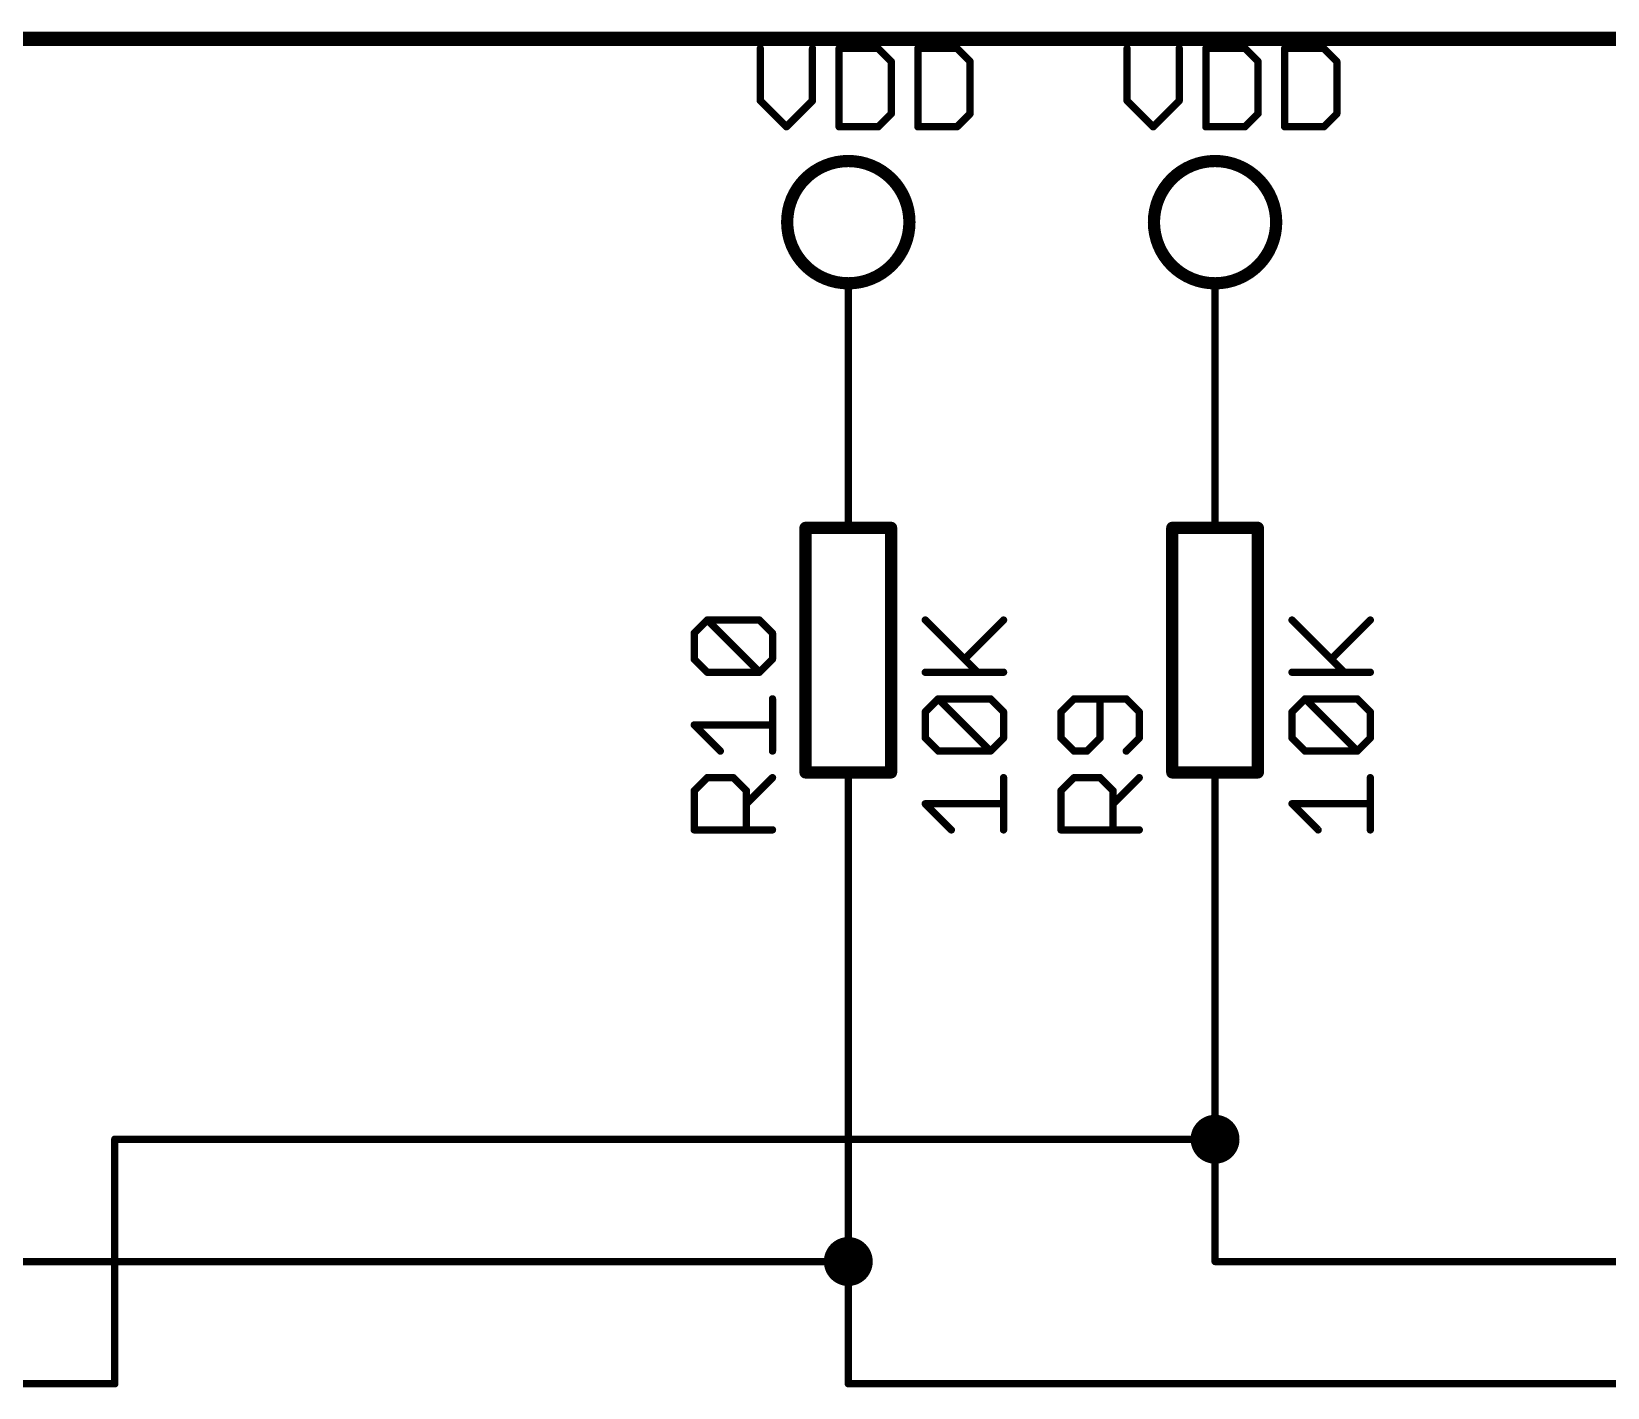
# Model space of a CAD drawing. Extents: x 0 to 264, y 0 to 182.
# Drawn here: x 41.45 to 74.19, y 152.32 to 180.49 of the extents above; entities that cross this region are included whole.
import ezdxf

# ---------------------------------------------------------------- set-up
doc = ezdxf.new("R2010")
doc.units = 0
for name, color, linetype in [('91', 122, 'CONTINUOUS'), ('94', 12, 'CONTINUOUS'), ('95', 251, 'CONTINUOUS'), ('96', 251, 'CONTINUOUS')]:
    doc.layers.add(name, color=color, linetype=linetype)

msp = doc.modelspace()

# ---------------------------------------------------------------- linework, layer by layer
at = {"layer": '91', "const_width": 0.1524}
for points in [[(58.42, 154.94), (58.42, 162.56)], [(66.04, 157.48), (66.04, 162.56)], [(43.18, 152.4), (43.18, 157.48)], [(43.18, 157.48), (66.04, 157.48)], [(66.04, 157.48), (66.04, 154.94)], [(58.42, 154.94), (20.32, 154.94)], [(58.42, 152.4), (58.42, 154.94)], [(66.04, 154.94), (111.76, 154.94)], [(20.32, 152.4), (43.18, 152.4)], [(111.76, 152.4), (58.42, 152.4)]]:
    msp.add_lwpolyline(points, dxfattribs=at)
at = {"layer": '91'}
for points, const_width in [([(58.4581, 162.56, 1), (58.3819, 162.56)], 0.0762), ([(66.0781, 162.56, 1), (66.0019, 162.56)], 0.0762), ([(66.04, 157.226, 1), (66.04, 157.734, 1), (66.04, 157.226)], 0.508), ([(43.2181, 157.48, 1), (43.1419, 157.48)], 0.0762), ([(43.18, 157.5181, 1), (43.18, 157.4419)], 0.0762), ([(66.0781, 157.48, 1), (66.0019, 157.48)], 0.0762), ([(66.0019, 157.48, 1), (66.0781, 157.48)], 0.0762), ([(66.04, 157.4419, 1), (66.04, 157.5181)], 0.0762), ([(58.42, 154.686, 1), (58.42, 155.194, 1), (58.42, 154.686)], 0.508), ([(58.4581, 154.94, 1), (58.3819, 154.94)], 0.0762), ([(58.3819, 154.94, 1), (58.4581, 154.94)], 0.0762), ([(58.42, 154.9019, 1), (58.42, 154.9781)], 0.0762), ([(66.04, 154.9781, 1), (66.04, 154.9019)], 0.0762), ([(66.0019, 154.94, 1), (66.0781, 154.94)], 0.0762), ([(43.1419, 152.4, 1), (43.2181, 152.4)], 0.0762), ([(43.18, 152.3619, 1), (43.18, 152.4381)], 0.0762), ([(58.42, 152.4381, 1), (58.42, 152.3619)], 0.0762), ([(58.3819, 152.4, 1), (58.4581, 152.4)], 0.0762)]:
    msp.add_lwpolyline(points, format="xyb", dxfattribs=dict(at, const_width=const_width))
at = {"layer": '94'}
for points, const_width in [([(264.16, 180.34), (0, 180.34)], 0.3), ([(58.42, 172.72), (58.42, 175.26)], 0.1524), ([(66.04, 172.72), (66.04, 175.26)], 0.1524), ([(58.42, 172.72), (58.42, 170.18)], 0.1524), ([(66.04, 172.72), (66.04, 170.18)], 0.1524), ([(57.531, 170.18), (57.531, 165.1)], 0.254), ([(59.309, 170.18), (57.531, 170.18)], 0.254), ([(59.309, 165.1), (59.309, 170.18)], 0.254), ([(65.151, 170.18), (65.151, 165.1)], 0.254), ([(66.929, 170.18), (65.151, 170.18)], 0.254), ([(66.929, 165.1), (66.929, 170.18)], 0.254), ([(59.309, 165.1), (57.531, 165.1)], 0.254), ([(58.42, 162.56), (58.42, 165.1)], 0.1524), ([(66.929, 165.1), (65.151, 165.1)], 0.254), ([(66.04, 162.56), (66.04, 165.1)], 0.1524)]:
    msp.add_lwpolyline(points, dxfattribs=dict(at, const_width=const_width))
for points, const_width in [([(58.42, 175.26, 1), (58.42, 177.8, 1), (58.42, 175.26)], 0.254), ([(66.04, 175.26, 1), (66.04, 177.8, 1), (66.04, 175.26)], 0.254), ([(58.4581, 175.26, 1), (58.3819, 175.26)], 0.0762), ([(66.0781, 175.26, 1), (66.0019, 175.26)], 0.0762), ([(58.4581, 172.72, 1), (58.3819, 172.72)], 0.0762), ([(58.3819, 172.72, 1), (58.4581, 172.72)], 0.0762), ([(66.0781, 172.72, 1), (66.0019, 172.72)], 0.0762), ([(66.0019, 172.72, 1), (66.0781, 172.72)], 0.0762), ([(57.5945, 170.18, 1), (57.4675, 170.18)], 0.127), ([(57.531, 170.2435, 1), (57.531, 170.1165)], 0.127), ([(59.3725, 170.18, 1), (59.2455, 170.18)], 0.127), ([(59.309, 170.1165, 1), (59.309, 170.2435)], 0.127), ([(65.2145, 170.18, 1), (65.0875, 170.18)], 0.127), ([(65.151, 170.2435, 1), (65.151, 170.1165)], 0.127), ([(66.9925, 170.18, 1), (66.8655, 170.18)], 0.127), ([(66.929, 170.1165, 1), (66.929, 170.2435)], 0.127), ([(58.3819, 170.18, 1), (58.4581, 170.18)], 0.0762), ([(66.0019, 170.18, 1), (66.0781, 170.18)], 0.0762), ([(57.531, 165.1635, 1), (57.531, 165.0365)], 0.127), ([(57.4675, 165.1, 1), (57.5945, 165.1)], 0.127), ([(58.4581, 165.1, 1), (58.3819, 165.1)], 0.0762), ([(59.2455, 165.1, 1), (59.3725, 165.1)], 0.127), ([(59.309, 165.0365, 1), (59.309, 165.1635)], 0.127), ([(65.151, 165.1635, 1), (65.151, 165.0365)], 0.127), ([(65.0875, 165.1, 1), (65.2145, 165.1)], 0.127), ([(66.0781, 165.1, 1), (66.0019, 165.1)], 0.0762), ([(66.8655, 165.1, 1), (66.9925, 165.1)], 0.127), ([(66.929, 165.0365, 1), (66.929, 165.1635)], 0.127), ([(58.3819, 162.56, 1), (58.4581, 162.56)], 0.0762), ([(66.0019, 162.56, 1), (66.0781, 162.56)], 0.0762)]:
    msp.add_lwpolyline(points, format="xyb", dxfattribs=dict(at, const_width=const_width))
at = {"layer": '95', "const_width": 0.1524}
for points in [[(55.2182, 167.994), (55.4894, 168.2652)], [(55.4894, 168.2652), (56.574, 168.2652)], [(56.574, 167.1805), (55.4894, 168.2652)], [(56.574, 168.2652), (56.8452, 167.994)], [(55.2182, 167.4517), (55.2182, 167.994)], [(56.8452, 167.994), (56.8452, 167.4517)], [(55.4894, 167.1805), (55.2182, 167.4517)], [(56.8452, 167.4517), (56.574, 167.1805)], [(56.574, 167.1805), (55.4894, 167.1805)], [(56.8452, 165.5434), (56.8452, 166.628)], [(63.1094, 166.628), (62.8382, 166.3569)], [(64.194, 166.628), (63.1094, 166.628)], [(63.6517, 165.8145), (63.6517, 166.628)], [(64.4652, 166.3569), (64.194, 166.628)], [(62.8382, 166.3569), (62.8382, 165.8145)], [(64.4652, 165.8145), (64.4652, 166.3569)], [(55.7605, 165.5434), (55.2182, 166.0857)], [(55.2182, 166.0857), (56.8452, 166.0857)], [(62.8382, 165.8145), (63.1094, 165.5434)], [(63.3805, 165.5434), (63.6517, 165.8145)], [(64.194, 165.5434), (64.4652, 165.8145)], [(63.1094, 165.5434), (63.3805, 165.5434)], [(55.2182, 164.7197), (55.4894, 164.9909)], [(55.4894, 164.9909), (56.0317, 164.9909)], [(56.0317, 164.9909), (56.3029, 164.7197)], [(56.3029, 164.4485), (56.8452, 164.9909)], [(62.8382, 164.7197), (63.1094, 164.9909)], [(63.1094, 164.9909), (63.6517, 164.9909)], [(63.6517, 164.9909), (63.9229, 164.7197)], [(63.9229, 164.4485), (64.4652, 164.9909)], [(55.2182, 163.9062), (55.2182, 164.7197)], [(56.3029, 164.7197), (56.3029, 163.9062)], [(62.8382, 163.9062), (62.8382, 164.7197)], [(63.9229, 164.7197), (63.9229, 163.9062)], [(56.8452, 163.9062), (55.2182, 163.9062)], [(64.4652, 163.9062), (62.8382, 163.9062)]]:
    msp.add_lwpolyline(points, dxfattribs=at)
at = {"layer": '95', "const_width": 0.0762}
for points in [[(55.5163, 168.2921, 1), (55.4624, 168.2382)], [(55.4894, 168.3033, 1), (55.4894, 168.2271)], [(55.5163, 168.2382, 1), (55.4624, 168.2921)], [(56.601, 168.2921, 1), (56.5471, 168.2382)], [(56.574, 168.2271, 1), (56.574, 168.3033)], [(55.2563, 167.994, 1), (55.1801, 167.994)], [(55.1913, 168.0209, 1), (55.2452, 167.9671)], [(56.8833, 167.994, 1), (56.8071, 167.994)], [(56.8183, 167.9671, 1), (56.8721, 168.0209)], [(55.2452, 167.4786, 1), (55.1913, 167.4247)], [(55.1801, 167.4517, 1), (55.2563, 167.4517)], [(56.8071, 167.4517, 1), (56.8833, 167.4517)], [(56.8721, 167.4247, 1), (56.8183, 167.4786)], [(55.4894, 167.2186, 1), (55.4894, 167.1424)], [(55.4624, 167.1536, 1), (55.5163, 167.2075)], [(56.5471, 167.2075, 1), (56.601, 167.1536)], [(56.5471, 167.1536, 1), (56.601, 167.2075)], [(56.574, 167.1424, 1), (56.574, 167.2186)], [(56.8833, 166.628, 1), (56.8071, 166.628)], [(63.1094, 166.6661, 1), (63.1094, 166.5899)], [(63.1363, 166.6011, 1), (63.0824, 166.655)], [(63.6898, 166.628, 1), (63.6136, 166.628)], [(64.221, 166.655, 1), (64.1671, 166.6011)], [(64.194, 166.5899, 1), (64.194, 166.6661)], [(62.8763, 166.3569, 1), (62.8001, 166.3569)], [(62.8113, 166.3838, 1), (62.8652, 166.3299)], [(64.5033, 166.3569, 1), (64.4271, 166.3569)], [(64.4383, 166.3299, 1), (64.4921, 166.3838)], [(55.2452, 166.1126, 1), (55.1913, 166.0587)], [(55.2182, 166.1238, 1), (55.2182, 166.0476)], [(56.8452, 166.0476, 1), (56.8452, 166.1238)], [(62.8652, 165.8415, 1), (62.8113, 165.7876)], [(62.8001, 165.8145, 1), (62.8763, 165.8145)], [(63.6136, 165.8145, 1), (63.6898, 165.8145)], [(63.6786, 165.7876, 1), (63.6248, 165.8415)], [(64.4271, 165.8145, 1), (64.5033, 165.8145)], [(64.4921, 165.7876, 1), (64.4383, 165.8415)], [(55.7336, 165.5164, 1), (55.7875, 165.5703)], [(56.8071, 165.5434, 1), (56.8833, 165.5434)], [(63.1094, 165.5815, 1), (63.1094, 165.5053)], [(63.0824, 165.5164, 1), (63.1363, 165.5703)], [(63.3536, 165.5703, 1), (63.4075, 165.5164)], [(63.3805, 165.5053, 1), (63.3805, 165.5815)], [(64.1671, 165.5703, 1), (64.221, 165.5164)], [(55.4894, 165.029, 1), (55.4894, 164.9528)], [(55.5163, 164.9639, 1), (55.4624, 165.0178)], [(56.0586, 165.0178, 1), (56.0048, 164.9639)], [(56.0317, 164.9528, 1), (56.0317, 165.029)], [(56.8721, 164.9639, 1), (56.8183, 165.0178)], [(63.1094, 165.029, 1), (63.1094, 164.9528)], [(63.1363, 164.9639, 1), (63.0824, 165.0178)], [(63.6786, 165.0178, 1), (63.6248, 164.9639)], [(63.6517, 164.9528, 1), (63.6517, 165.029)], [(64.4921, 164.9639, 1), (64.4383, 165.0178)], [(55.2563, 164.7197, 1), (55.1801, 164.7197)], [(55.1913, 164.7466, 1), (55.2452, 164.6928)], [(56.341, 164.7197, 1), (56.2648, 164.7197)], [(56.2759, 164.6928, 1), (56.3298, 164.7466)], [(62.8763, 164.7197, 1), (62.8001, 164.7197)], [(62.8113, 164.7466, 1), (62.8652, 164.6928)], [(63.961, 164.7197, 1), (63.8848, 164.7197)], [(63.8959, 164.6928, 1), (63.9498, 164.7466)], [(56.2759, 164.4755, 1), (56.3298, 164.4216)], [(63.8959, 164.4755, 1), (63.9498, 164.4216)], [(55.2182, 163.9443, 1), (55.2182, 163.8681)], [(55.1801, 163.9062, 1), (55.2563, 163.9062)], [(56.2648, 163.9062, 1), (56.341, 163.9062)], [(56.8452, 163.8681, 1), (56.8452, 163.9443)], [(62.8382, 163.9443, 1), (62.8382, 163.8681)], [(62.8001, 163.9062, 1), (62.8763, 163.9062)], [(63.8848, 163.9062, 1), (63.961, 163.9062)], [(64.4652, 163.8681, 1), (64.4652, 163.9443)]]:
    msp.add_lwpolyline(points, format="xyb", dxfattribs=at)
at = {"layer": '96', "const_width": 0.1524}
for points in [[(56.5912, 180.1382), (56.5912, 179.0535)], [(57.6759, 179.0535), (57.6759, 180.1382)], [(58.2284, 180.1382), (58.2284, 178.5112)], [(59.0419, 180.1382), (58.2284, 180.1382)], [(59.313, 179.867), (59.0419, 180.1382)], [(59.8655, 180.1382), (59.8655, 178.5112)], [(60.679, 180.1382), (59.8655, 180.1382)], [(60.9502, 179.867), (60.679, 180.1382)], [(64.2112, 180.1382), (64.2112, 179.0535)], [(65.2959, 179.0535), (65.2959, 180.1382)], [(65.8484, 180.1382), (65.8484, 178.5112)], [(66.6619, 180.1382), (65.8484, 180.1382)], [(66.933, 179.867), (66.6619, 180.1382)], [(67.4855, 180.1382), (67.4855, 178.5112)], [(68.299, 180.1382), (67.4855, 180.1382)], [(68.5702, 179.867), (68.299, 180.1382)], [(59.313, 178.7824), (59.313, 179.867)], [(60.9502, 178.7824), (60.9502, 179.867)], [(66.933, 178.7824), (66.933, 179.867)], [(68.5702, 178.7824), (68.5702, 179.867)], [(56.5912, 179.0535), (57.1335, 178.5112)], [(57.1335, 178.5112), (57.6759, 179.0535)], [(64.2112, 179.0535), (64.7535, 178.5112)], [(64.7535, 178.5112), (65.2959, 179.0535)], [(59.0419, 178.5112), (59.313, 178.7824)], [(60.679, 178.5112), (60.9502, 178.7824)], [(66.6619, 178.5112), (66.933, 178.7824)], [(68.299, 178.5112), (68.5702, 178.7824)], [(58.2284, 178.5112), (59.0419, 178.5112)], [(59.8655, 178.5112), (60.679, 178.5112)], [(65.8484, 178.5112), (66.6619, 178.5112)], [(67.4855, 178.5112), (68.299, 178.5112)], [(61.1035, 167.1805), (60.0188, 168.2652)], [(60.8323, 167.4517), (61.6458, 168.2652)], [(68.7235, 167.1805), (67.6388, 168.2652)], [(68.4523, 167.4517), (69.2658, 168.2652)], [(60.0188, 167.1805), (61.6458, 167.1805)], [(67.6388, 167.1805), (69.2658, 167.1805)], [(60.0188, 166.3569), (60.29, 166.628)], [(60.29, 166.628), (61.3746, 166.628)], [(61.3746, 165.5434), (60.29, 166.628)], [(61.3746, 166.628), (61.6458, 166.3569)], [(67.6388, 166.3569), (67.91, 166.628)], [(67.91, 166.628), (68.9946, 166.628)], [(68.9946, 165.5434), (67.91, 166.628)], [(68.9946, 166.628), (69.2658, 166.3569)], [(60.0188, 165.8145), (60.0188, 166.3569)], [(61.6458, 166.3569), (61.6458, 165.8145)], [(67.6388, 165.8145), (67.6388, 166.3569)], [(69.2658, 166.3569), (69.2658, 165.8145)], [(60.29, 165.5434), (60.0188, 165.8145)], [(61.6458, 165.8145), (61.3746, 165.5434)], [(67.91, 165.5434), (67.6388, 165.8145)], [(69.2658, 165.8145), (68.9946, 165.5434)], [(61.3746, 165.5434), (60.29, 165.5434)], [(68.9946, 165.5434), (67.91, 165.5434)], [(61.6458, 163.9062), (61.6458, 164.9909)], [(69.2658, 163.9062), (69.2658, 164.9909)], [(60.5611, 163.9062), (60.0188, 164.4485)], [(60.0188, 164.4485), (61.6458, 164.4485)], [(68.1811, 163.9062), (67.6388, 164.4485)], [(67.6388, 164.4485), (69.2658, 164.4485)]]:
    msp.add_lwpolyline(points, dxfattribs=at)
at = {"layer": '96', "const_width": 0.0762}
for points in [[(56.6293, 180.1382, 1), (56.5531, 180.1382)], [(57.714, 180.1382, 1), (57.6378, 180.1382)], [(58.2665, 180.1382, 1), (58.1903, 180.1382)], [(58.2284, 180.1763, 1), (58.2284, 180.1001)], [(59.0688, 180.1651, 1), (59.0149, 180.1112)], [(59.0419, 180.1001, 1), (59.0419, 180.1763)], [(59.9036, 180.1382, 1), (59.8274, 180.1382)], [(59.8655, 180.1763, 1), (59.8655, 180.1001)], [(60.7059, 180.1651, 1), (60.6521, 180.1112)], [(60.679, 180.1001, 1), (60.679, 180.1763)], [(64.2493, 180.1382, 1), (64.1731, 180.1382)], [(65.334, 180.1382, 1), (65.2578, 180.1382)], [(65.8865, 180.1382, 1), (65.8103, 180.1382)], [(65.8484, 180.1763, 1), (65.8484, 180.1001)], [(66.6888, 180.1651, 1), (66.6349, 180.1112)], [(66.6619, 180.1001, 1), (66.6619, 180.1763)], [(67.5236, 180.1382, 1), (67.4474, 180.1382)], [(67.4855, 180.1763, 1), (67.4855, 180.1001)], [(68.3259, 180.1651, 1), (68.2721, 180.1112)], [(68.299, 180.1001, 1), (68.299, 180.1763)], [(59.3511, 179.867, 1), (59.2749, 179.867)], [(59.2861, 179.8401, 1), (59.34, 179.894)], [(60.9883, 179.867, 1), (60.9121, 179.867)], [(60.9232, 179.8401, 1), (60.9771, 179.894)], [(66.9711, 179.867, 1), (66.8949, 179.867)], [(66.9061, 179.8401, 1), (66.96, 179.894)], [(68.6083, 179.867, 1), (68.5321, 179.867)], [(68.5432, 179.8401, 1), (68.5971, 179.894)], [(56.6181, 179.0805, 1), (56.5643, 179.0266)], [(57.7028, 179.0266, 1), (57.6489, 179.0805)], [(64.2381, 179.0805, 1), (64.1843, 179.0266)], [(65.3228, 179.0266, 1), (65.2689, 179.0805)], [(56.5531, 179.0535, 1), (56.6293, 179.0535)], [(57.6378, 179.0535, 1), (57.714, 179.0535)], [(59.2749, 178.7824, 1), (59.3511, 178.7824)], [(59.34, 178.7554, 1), (59.2861, 178.8093)], [(60.9121, 178.7824, 1), (60.9883, 178.7824)], [(60.9771, 178.7554, 1), (60.9232, 178.8093)], [(64.1731, 179.0535, 1), (64.2493, 179.0535)], [(65.2578, 179.0535, 1), (65.334, 179.0535)], [(66.8949, 178.7824, 1), (66.9711, 178.7824)], [(66.96, 178.7554, 1), (66.9061, 178.8093)], [(68.5321, 178.7824, 1), (68.6083, 178.7824)], [(68.5971, 178.7554, 1), (68.5432, 178.8093)], [(57.1066, 178.5381, 1), (57.1605, 178.4843)], [(57.1066, 178.4843, 1), (57.1605, 178.5381)], [(58.2284, 178.5493, 1), (58.2284, 178.4731)], [(58.1903, 178.5112, 1), (58.2665, 178.5112)], [(59.0149, 178.5381, 1), (59.0688, 178.4843)], [(59.0419, 178.4731, 1), (59.0419, 178.5493)], [(59.8655, 178.5493, 1), (59.8655, 178.4731)], [(59.8274, 178.5112, 1), (59.9036, 178.5112)], [(60.6521, 178.5381, 1), (60.7059, 178.4843)], [(60.679, 178.4731, 1), (60.679, 178.5493)], [(64.7266, 178.5381, 1), (64.7805, 178.4843)], [(64.7266, 178.4843, 1), (64.7805, 178.5381)], [(65.8484, 178.5493, 1), (65.8484, 178.4731)], [(65.8103, 178.5112, 1), (65.8865, 178.5112)], [(66.6349, 178.5381, 1), (66.6888, 178.4843)], [(66.6619, 178.4731, 1), (66.6619, 178.5493)], [(67.4855, 178.5493, 1), (67.4855, 178.4731)], [(67.4474, 178.5112, 1), (67.5236, 178.5112)], [(68.2721, 178.5381, 1), (68.3259, 178.4843)], [(68.299, 178.4731, 1), (68.299, 178.5493)], [(60.0458, 168.2921, 1), (59.9919, 168.2382)], [(61.6727, 168.2382, 1), (61.6189, 168.2921)], [(67.6658, 168.2921, 1), (67.6119, 168.2382)], [(69.2927, 168.2382, 1), (69.2389, 168.2921)], [(60.8054, 167.4786, 1), (60.8592, 167.4247)], [(68.4254, 167.4786, 1), (68.4792, 167.4247)], [(60.0188, 167.2186, 1), (60.0188, 167.1424)], [(61.0765, 167.1536, 1), (61.1304, 167.2075)], [(61.6458, 167.1424, 1), (61.6458, 167.2186)], [(67.6388, 167.2186, 1), (67.6388, 167.1424)], [(68.6965, 167.1536, 1), (68.7504, 167.2075)], [(69.2658, 167.1424, 1), (69.2658, 167.2186)], [(60.3169, 166.655, 1), (60.263, 166.6011)], [(60.29, 166.6661, 1), (60.29, 166.5899)], [(60.3169, 166.6011, 1), (60.263, 166.655)], [(61.4016, 166.655, 1), (61.3477, 166.6011)], [(61.3746, 166.5899, 1), (61.3746, 166.6661)], [(67.9369, 166.655, 1), (67.883, 166.6011)], [(67.91, 166.6661, 1), (67.91, 166.5899)], [(67.9369, 166.6011, 1), (67.883, 166.655)], [(69.0216, 166.655, 1), (68.9677, 166.6011)], [(68.9946, 166.5899, 1), (68.9946, 166.6661)], [(60.0569, 166.3569, 1), (59.9807, 166.3569)], [(59.9919, 166.3838, 1), (60.0458, 166.3299)], [(61.6839, 166.3569, 1), (61.6077, 166.3569)], [(61.6189, 166.3299, 1), (61.6727, 166.3838)], [(67.6769, 166.3569, 1), (67.6007, 166.3569)], [(67.6119, 166.3838, 1), (67.6658, 166.3299)], [(69.3039, 166.3569, 1), (69.2277, 166.3569)], [(69.2389, 166.3299, 1), (69.2927, 166.3838)], [(60.0458, 165.8415, 1), (59.9919, 165.7876)], [(59.9807, 165.8145, 1), (60.0569, 165.8145)], [(61.6077, 165.8145, 1), (61.6839, 165.8145)], [(61.6727, 165.7876, 1), (61.6189, 165.8415)], [(67.6658, 165.8415, 1), (67.6119, 165.7876)], [(67.6007, 165.8145, 1), (67.6769, 165.8145)], [(69.2277, 165.8145, 1), (69.3039, 165.8145)], [(69.2927, 165.7876, 1), (69.2389, 165.8415)], [(60.29, 165.5815, 1), (60.29, 165.5053)], [(60.263, 165.5164, 1), (60.3169, 165.5703)], [(61.3477, 165.5703, 1), (61.4016, 165.5164)], [(61.3477, 165.5164, 1), (61.4016, 165.5703)], [(61.3746, 165.5053, 1), (61.3746, 165.5815)], [(67.91, 165.5815, 1), (67.91, 165.5053)], [(67.883, 165.5164, 1), (67.9369, 165.5703)], [(68.9677, 165.5703, 1), (69.0216, 165.5164)], [(68.9677, 165.5164, 1), (69.0216, 165.5703)], [(68.9946, 165.5053, 1), (68.9946, 165.5815)], [(61.6839, 164.9909, 1), (61.6077, 164.9909)], [(69.3039, 164.9909, 1), (69.2277, 164.9909)], [(60.0458, 164.4755, 1), (59.9919, 164.4216)], [(60.0188, 164.4866, 1), (60.0188, 164.4104)], [(61.6458, 164.4104, 1), (61.6458, 164.4866)], [(67.6658, 164.4755, 1), (67.6119, 164.4216)], [(67.6388, 164.4866, 1), (67.6388, 164.4104)], [(69.2658, 164.4104, 1), (69.2658, 164.4866)], [(60.5342, 163.8793, 1), (60.5881, 163.9331)], [(61.6077, 163.9062, 1), (61.6839, 163.9062)], [(68.1542, 163.8793, 1), (68.2081, 163.9331)], [(69.2277, 163.9062, 1), (69.3039, 163.9062)]]:
    msp.add_lwpolyline(points, format="xyb", dxfattribs=at)

doc.saveas('drawing.dxf')
